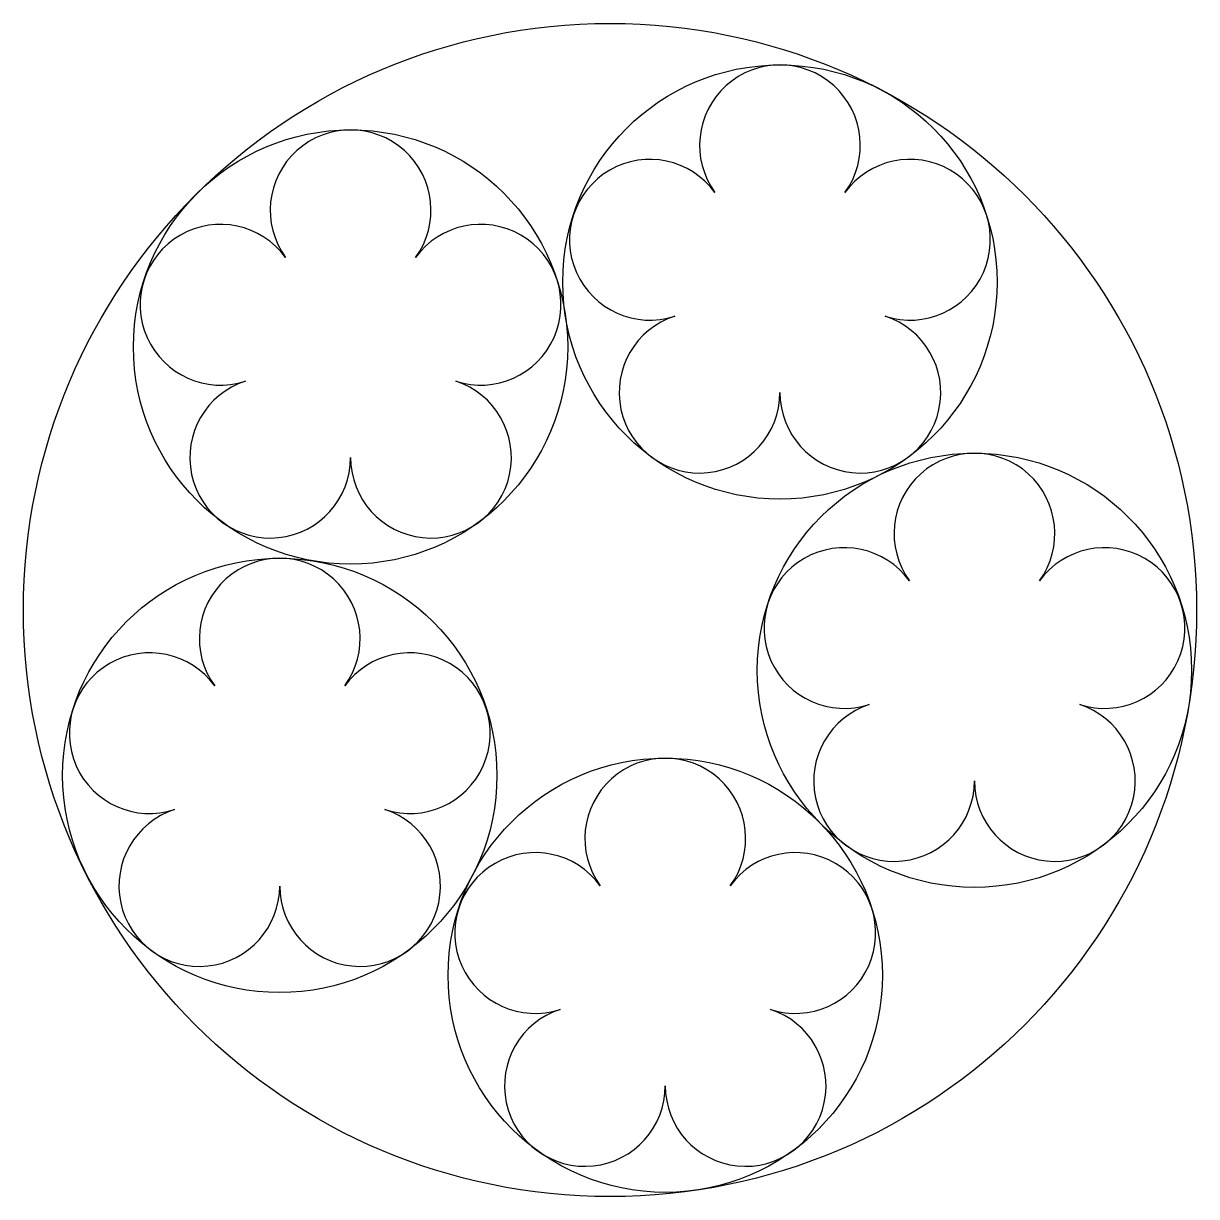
# Model space of a CAD drawing. Extents: x -75 to 195, y -196 to 75.
import ezdxf

# ---------------------------------------------------------------- set-up
doc = ezdxf.new("R2010")
doc.units = 0
doc.layers.add('MODELSKETCH_VISIBLE', color=7, linetype='CONTINUOUS')

msp = doc.modelspace()

# ---------------------------------------------------------------- linework, layer by layer
at = {"layer": 'MODELSKETCH_VISIBLE'}
for centre, radius in [((59.73, -60.56), 135.07), ((98.87, 14.96), 50), ((0, 0), 50), ((143.66, -74.45), 50), ((-16.32, -98.66), 50), ((72.46, -144.67), 50)]:
    msp.add_circle(centre, radius, dxfattribs=at)
for centre, start, end in [((98.87, 46.45), 324, 216), ((0, 31.49), 324, 216), ((68.93, 24.69), 36, 288), ((128.82, 24.69), 252, 144), ((-29.95, 9.73), 36, 288), ((29.95, 9.73), 252, 144), ((80.36, -10.51), 108, 0), ((117.38, -10.51), 180, 72), ((-18.51, -25.48), 108, 0), ((18.51, -25.48), 180, 72), ((143.66, -42.96), 324, 216), ((113.71, -64.72), 36, 288), ((173.61, -64.72), 252, 144), ((-16.32, -67.17), 324, 216), ((-46.27, -88.93), 36, 288), ((13.62, -88.93), 252, 144), ((125.15, -99.93), 108, 0), ((162.17, -99.93), 180, 72), ((72.46, -113.18), 324, 216), ((-34.83, -124.13), 108, 0), ((2.19, -124.13), 180, 72), ((42.51, -134.94), 36, 288), ((102.41, -134.94), 252, 144), ((53.95, -170.15), 108, 0), ((90.97, -170.15), 180, 72)]:
    msp.add_arc(centre, 18.51, start, end, dxfattribs=at)

doc.saveas('drawing.dxf')
